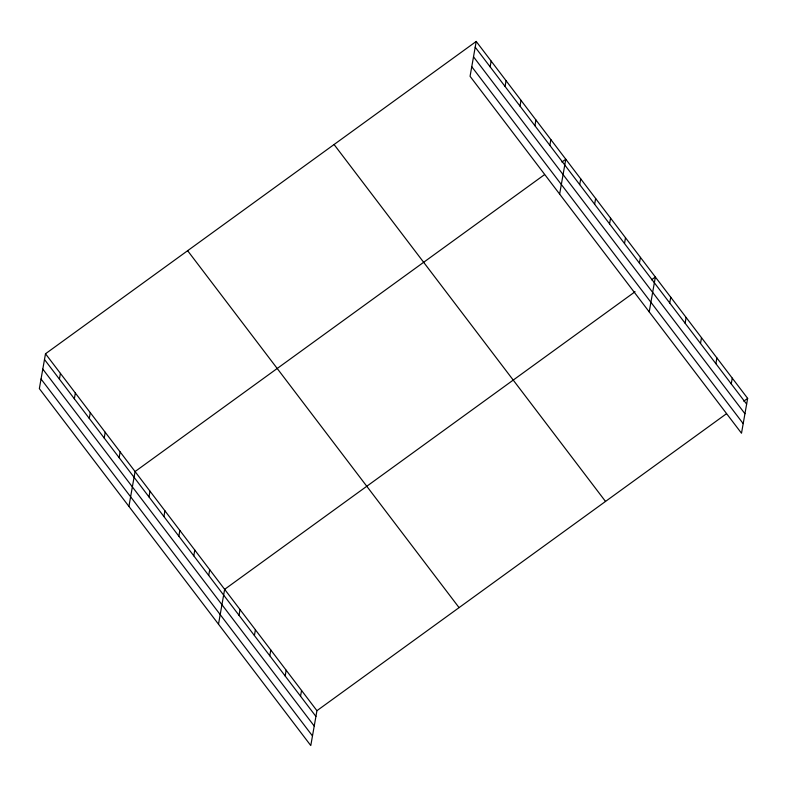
<?xml version="1.0" encoding="UTF-8"?>
<svg xmlns="http://www.w3.org/2000/svg" width="787" height="787" viewBox="0 0 787 787"><rect width="100%" height="100%" fill="white"/><g stroke="black" fill="none" stroke-linecap="round" stroke-linejoin="round"><path stroke-width="1.18" d="M476.214 41.445L470.065 76.309L741.502 433.234L747.65 398.37L476.214 41.445L45.498 353.766L39.35 388.63L310.786 745.555L316.935 710.691L726.381 413.795M59.419 379.137L60.422 373.392M74.342 398.773L75.355 393.028M89.275 418.399L90.289 412.654M104.199 438.034L105.212 432.289M119.132 457.66L120.145 451.915M128.92 506.415L135.069 471.551L544.515 174.655M148.989 496.922L150.002 491.177M163.922 516.557L164.926 510.812M178.846 536.183L179.859 530.438M193.779 555.819L194.792 550.074M208.703 575.445L209.716 569.699M218.501 624.199L224.649 589.335L635.06 291.741M239.012 615.306L240.025 609.561M254.398 635.522L255.411 629.787M269.784 655.748L270.787 650.013M285.16 675.974L286.173 670.239M300.545 696.2L301.559 690.465M490.124 66.826L491.137 61.081M505.057 86.452L506.071 80.707M519.991 106.088L521.004 100.343M534.914 125.713L535.927 119.968M549.847 145.349L550.861 139.604M559.636 194.094L565.784 159.23L561.918 162.033M579.704 184.611L580.717 178.865M594.628 204.236L595.641 198.491M609.561 223.872L610.574 218.127M624.494 243.498L625.508 237.753M639.418 263.133L640.431 257.388M649.216 311.878L655.364 277.014L651.488 279.818M669.727 302.985L670.74 297.24M685.113 323.211L686.126 317.466M700.489 343.437L701.502 337.692M715.875 363.663L716.888 357.918M731.251 383.889L732.264 378.144M743.784 401.173L747.65 398.37M475.2 47.19L746.637 404.115M473.508 56.802L744.945 413.726M471.757 66.708L743.194 423.622M334.072 144.513L605.518 501.437M187.631 250.699L459.067 607.623M45.498 353.766L316.935 710.691M44.485 359.511L315.921 716.426M42.793 369.113L314.229 726.037M41.042 379.019L312.478 735.943"/></g></svg>
